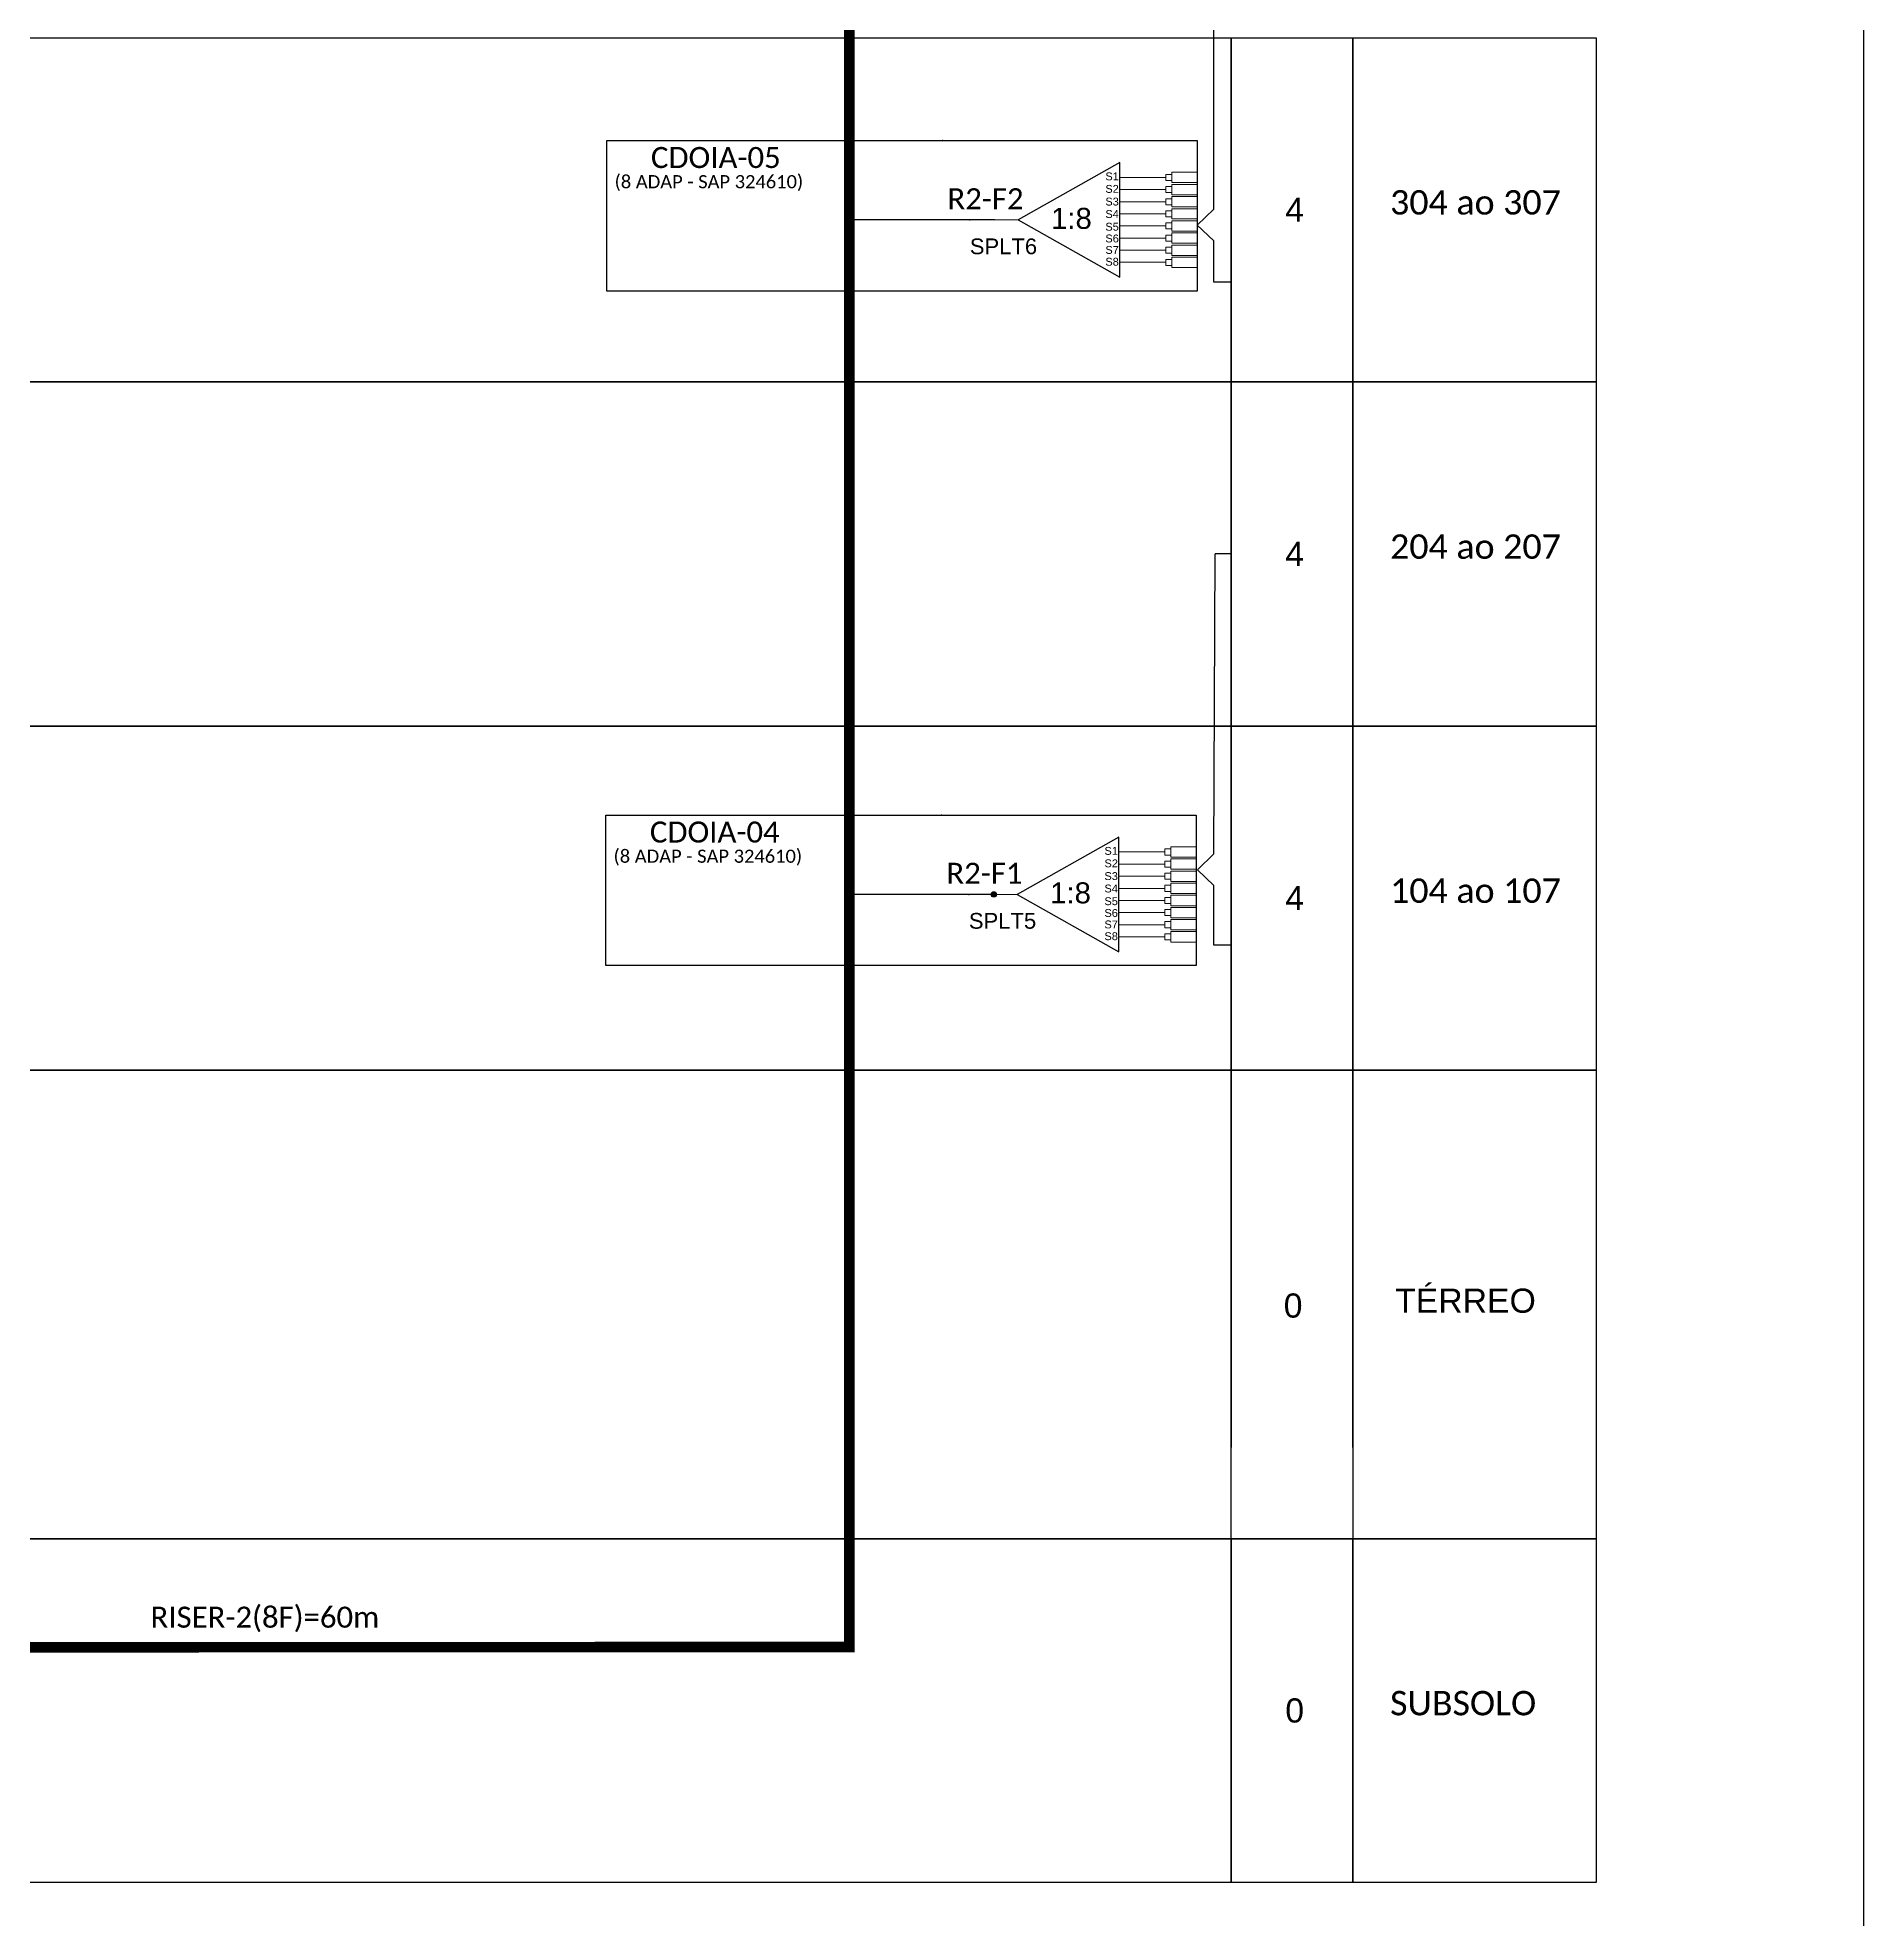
# Model space of a CAD drawing. Header units: inches. Extents: x 1064 to 5530, y 550 to 970.
# Drawn here: x 5391.4 to 5530.4, y 680.3 to 823.4 of the extents above; entities that cross this region are included whole.
import ezdxf
from ezdxf.enums import TextEntityAlignment as Align

# ---------------------------------------------------------------- set-up
doc = ezdxf.new("R2010")
doc.units = ezdxf.units.IN
doc.header["$MEASUREMENT"] = 0
doc.styles.add('ARIAL', font='arial.ttf')
doc.styles.add('WMF-Calibri0', font='calibri.ttf')

# ---------------------------------------------------------------- blocks, each defined once
blk = doc.blocks.new('SPLT_1-8_SC-APC')
at = {"color": 1}
blk.add_lwpolyline([(-7.37, -2.1), (-17.04, -7.55), (-7.37, -13), (-7.37, -2.1)], dxfattribs=at)
at = {"color": 3, "lineweight": 0}
for points in [[(-2.99, -3.51), (-7.37, -3.51)], [(-2.41, -3.02), (-2.41, -4)], [(-2.41, -3.02), (0, -3.02)], [(-7.37, -4.66), (-2.99, -4.66)], [(-2.41, -4), (0, -4)], [(-2.41, -4.17), (-2.41, -5.16)], [(-2.41, -4.17), (0, -4.17)], [(-2.41, -5.16), (0, -5.16)], [(-2.41, -5.32), (-2.41, -6.31)], [(-2.41, -5.32), (0, -5.32)], [(-7.37, -5.82), (-2.99, -5.82)], [(-7.37, -6.97), (-2.99, -6.97)], [(-2.41, -6.31), (0, -6.31)], [(-2.41, -6.48), (-2.41, -7.46)], [(-2.41, -6.48), (0, -6.48)], [(-7.37, -8.12), (-2.99, -8.12)], [(-2.41, -7.46), (0, -7.46)], [(-2.41, -7.63), (-2.41, -8.62)], [(-2.41, -7.63), (0, -7.63)], [(-2.41, -8.62), (0, -8.62)], [(-2.41, -8.78), (-2.41, -9.77)], [(-2.41, -8.78), (0, -8.78)], [(-7.37, -9.28), (-2.99, -9.28)], [(-7.37, -10.43), (-2.99, -10.43)], [(-2.41, -9.77), (0, -9.77)], [(-2.41, -9.94), (-2.41, -10.92)], [(-2.41, -9.94), (0, -9.94)], [(-7.37, -11.58), (-2.99, -11.58)], [(-2.41, -10.92), (0, -10.92)], [(-2.41, -11.09), (-2.41, -12.08)], [(-2.41, -11.09), (0, -11.09)], [(-2.41, -12.08), (0, -12.08)]]:
    blk.add_lwpolyline(points, dxfattribs=at)
for points in [[(-2.99, -3.22), (-2.41, -3.22), (-2.41, -3.8), (-2.99, -3.8)], [(-2.99, -4.38), (-2.41, -4.38), (-2.41, -4.95), (-2.99, -4.95)], [(-2.99, -5.53), (-2.41, -5.53), (-2.41, -6.1), (-2.99, -6.1)], [(-2.99, -6.68), (-2.41, -6.68), (-2.41, -7.26), (-2.99, -7.26)], [(-2.99, -7.84), (-2.41, -7.84), (-2.41, -8.41), (-2.99, -8.41)], [(-2.99, -8.99), (-2.41, -8.99), (-2.41, -9.56), (-2.99, -9.56)], [(-2.99, -10.14), (-2.41, -10.14), (-2.41, -10.72), (-2.99, -10.72)], [(-2.99, -11.3), (-2.41, -11.3), (-2.41, -11.87), (-2.99, -11.87)]]:
    blk.add_lwpolyline(points, close=True, dxfattribs=at)
at = {"color": 1, "lineweight": 0}
blk.add_lwpolyline([(-17.04, -7.55), (-19.26, -7.55)], dxfattribs=at)
at = {"color": 1, "style": 'ARIAL'}
for s, height, p in [('S1', 0.75, (-8.74, -3.78)), ('S2', 0.75, (-8.74, -4.97)), ('1:8', 2, (-13.91, -8.4)), ('S3', 0.75, (-8.74, -6.18)), ('S4', 0.75, (-8.74, -7.36)), ('S5', 0.75, (-8.74, -8.57)), ('S6', 0.75, (-8.74, -9.69)), ('S7', 0.75, (-8.74, -10.78)), ('S8', 0.75, (-8.74, -11.9))]:
    blk.add_text(s, height=height, dxfattribs=at).set_placement(p)
blk = doc.blocks.new('SPLITTER_')
blk.add_point((0, 0))
at = {"style": 'ARIAL', "flags": 4}
blk.add_attdef('SPLT', (0, -3.26), '', height=1.5, dxfattribs=at)
blk = doc.blocks.new('A$C415C251F')
at = {"color": 3}
blk.add_point((0, 0), dxfattribs=at)
blk = doc.blocks.new('LEG_CDOIA8_C-SPLT_DIR')
at = {"color": 3}
blk.add_blockref('A$C415C251F', (0, 0), dxfattribs=at)
at = {"color": 1, "style": 'WMF-Calibri0', "flags": 4}
blk.add_attdef('CDO', (-26.84, -2.61), '', height=2, dxfattribs=at)
blk.add_attdef('MODELO', text='', height=1.5, dxfattribs=at).set_placement((-22.23, -4.54), align=Align.CENTER)
at = {"style": 'ARIAL', "flags": 4}
blk.add_attdef('SPLITAGEM', text='', height=1.5, dxfattribs=at).set_placement((-18.36, -12.59), align=Align.CENTER)

msp = doc.modelspace()

# ---------------------------------------------------------------- hatches: boundary and pattern name
h = msp.add_hatch(color=3)
h.dxf.hatch_style = 1
edge = h.paths.add_edge_path()
edge.add_arc((5464.18, 758.2), 0.205, 0, 360)

# ---------------------------------------------------------------- linework, layer by layer
for p, q in [((5304.74, 744.83), (5482.25, 744.83)), ((5482.25, 744.83), (5482.25, 718.63)), ((5482.25, 744.83), (5491.51, 744.83)), ((5482.25, 718.63), (5482.25, 744.83)), ((5491.51, 744.83), (5510.03, 744.83)), ((5491.51, 718.63), (5491.51, 744.83)), ((5491.51, 744.83), (5491.51, 718.63)), ((5510.03, 744.83), (5510.03, 718.63)), ((5482.25, 742.3), (5482.25, 716.11)), ((5482.25, 709.14), (5482.25, 742.3)), ((5491.51, 716.11), (5491.51, 742.3)), ((5491.51, 742.3), (5491.51, 709.13)), ((5510.03, 742.3), (5510.03, 709.13)), ((5482.25, 740.39), (5482.25, 740.39)), ((5491.51, 725.04), (5491.51, 725.04))]:
    msp.add_line(p, q)
for points in [[(4936.37, 970.36), (5530.37, 970.36), (5530.37, 550.36), (4936.37, 550.36)], [(5304.74, 823.41), (5482.25, 823.41), (5482.25, 797.22), (5304.74, 797.22)], [(5482.25, 823.41), (5491.51, 823.41), (5491.51, 797.22), (5482.25, 797.22)], [(5491.51, 823.41), (5510.03, 823.41), (5510.03, 797.22), (5491.51, 797.22)], [(5304.74, 797.22), (5482.25, 797.22), (5482.25, 771.02), (5304.74, 771.02)], [(5482.25, 797.22), (5491.51, 797.22), (5491.51, 771.02), (5482.25, 771.02)], [(5491.51, 797.22), (5510.03, 797.22), (5510.03, 771.02), (5491.51, 771.02)], [(5304.74, 771.02), (5482.25, 771.02), (5482.25, 744.83), (5304.74, 744.83)], [(5482.25, 771.02), (5491.51, 771.02), (5491.51, 744.83), (5482.25, 744.83)], [(5491.51, 771.02), (5510.03, 771.02), (5510.03, 744.83), (5491.51, 744.83)], [(5304.74, 709.19), (5482.25, 709.19), (5482.25, 682.99), (5304.74, 682.99)], [(5482.25, 709.19), (5491.51, 709.19), (5491.51, 682.99), (5482.25, 682.99)], [(5491.51, 709.19), (5510.03, 709.19), (5510.03, 682.99), (5491.51, 682.99)]]:
    msp.add_lwpolyline(points, close=True)
at = {"color": 6, "const_width": 0.8}
for points in [[(5453.18, 737.64), (5453.19, 888.23)], [(5377.17, 700.89), (5453.18, 700.92), (5453.18, 737.64)]]:
    msp.add_lwpolyline(points, dxfattribs=at)
at = {"color": 3}
for points in [[(5482.25, 804.8), (5480.93, 804.8), (5480.92, 807.95), (5479.66, 809.15), (5480.92, 810.36), (5480.92, 831.17)], [(5482.25, 754.35), (5480.93, 754.35), (5480.93, 758.87), (5479.68, 760.08), (5480.93, 761.29), (5481.03, 784.12)], [(5482.25, 784.12), (5481.03, 784.12)]]:
    msp.add_lwpolyline(points, dxfattribs=at)
at = {"color": 1}
for points in [[(5434.71, 815.58), (5479.66, 815.58), (5479.66, 804.12), (5434.71, 804.12)], [(5434.64, 764.24), (5479.59, 764.24), (5479.59, 752.78), (5434.64, 752.78)]]:
    msp.add_lwpolyline(points, close=True, dxfattribs=at)
at = {"color": 6}
for points in [[(5464.25, 809.54), (5453.27, 809.54)], [(5464.18, 758.2), (5453.19, 758.2)]]:
    msp.add_lwpolyline(points, dxfattribs=at)
msp.add_lwpolyline([(5258.45, 709.19), (5510.03, 709.13)])
at = {"color": 3}
msp.add_circle((5464.18, 758.2), 0.205, dxfattribs=at)

# ---------------------------------------------------------------- block references
ref = msp.add_blockref('LEG_CDOIA8_C-SPLT_DIR', (5460.28, 815.58), dxfattribs=dict(at, xscale=0.8000000000001819, yscale=0.8000000000001819, zscale=0.8))
ref.add_attrib('CDO', 'CDOIA-05', (5438.08, 813.49), dxfattribs={"color": 1, "height": 1.6, "style": 'WMF-Calibri0'})
ref.add_attrib('MODELO', '(8 ADAP - SAP 324610)', dxfattribs={"color": 1, "height": 1, "style": 'WMF-Calibri0'}).set_placement((5442.49, 811.95), align=Align.CENTER)
at = {"color": 3, "xscale": 0.8000000000001819, "yscale": 0.8000000000001819, "zscale": 0.8}
for p in [(5479.66, 815.58), (5479.59, 764.24)]:
    msp.add_blockref('SPLT_1-8_SC-APC', p, dxfattribs=at)
ref = msp.add_blockref('SPLITTER_', (5462.35, 809.54), dxfattribs=dict(xscale=0.8000000000001819, yscale=0.8000000000001819, zscale=0.8))
ref.add_attrib('SPLT', 'SPLT6', (5462.35, 806.93), dxfattribs={"height": 1.2, "style": 'ARIAL'})
at = {"color": 1}
ref = msp.add_blockref('LEG_CDOIA8_C-SPLT_DIR', (5460.2, 764.24), dxfattribs=dict(at, xscale=0.8000000000001819, yscale=0.8000000000001819, zscale=0.8))
ref.add_attrib('CDO', 'CDOIA-04', (5438, 762.15), dxfattribs={"color": 0, "height": 1.6, "style": 'WMF-Calibri0'})
ref.add_attrib('MODELO', '(8 ADAP - SAP 324610)', dxfattribs={"color": 0, "height": 1, "style": 'WMF-Calibri0'}).set_placement((5442.41, 760.61), align=Align.CENTER)
ref = msp.add_blockref('SPLITTER_', (5462.28, 758.2), dxfattribs=dict(xscale=0.8000000000001819, yscale=0.8000000000001819, zscale=0.8))
ref.add_attrib('SPLT', 'SPLT5', (5462.28, 755.59), dxfattribs={"height": 1.2, "style": 'ARIAL'})

# ---------------------------------------------------------------- texts
at = {"color": 6, "style": 'WMF-Calibri0'}
for s, p in [('R2-F2', (5460.65, 810.35)), ('R2-F1', (5460.57, 759.01)), ('RISER-2(8F)=60m', (5399.99, 702.39))]:
    msp.add_text(s, height=1.6, dxfattribs=at).set_placement(p)
at = {"style": 'WMF-Calibri0'}
for s, p in [('304 ao 307', (5494.34, 809.95)), ('204 ao 207', (5494.34, 783.75)), ('104 ao 107', (5494.34, 757.56)), ('SUBSOLO', (5494.34, 695.72))]:
    msp.add_text(s, height=1.854, dxfattribs=at).set_placement(p)
at = {"style": 'ARIAL', "flags": 12}
for tag, p in [('4', (5487.08, 810.32)), ('4', (5487.08, 784.12)), ('4', (5487.08, 757.93)), ('TÉRREO', (5500.08, 727.28)), ('0', (5486.96, 726.91)), ('0', (5487.08, 696.09))]:
    msp.add_attdef(tag, text='XX', height=1.84, dxfattribs=at).set_placement(p, align=Align.MIDDLE_CENTER)

doc.saveas('drawing.dxf')
